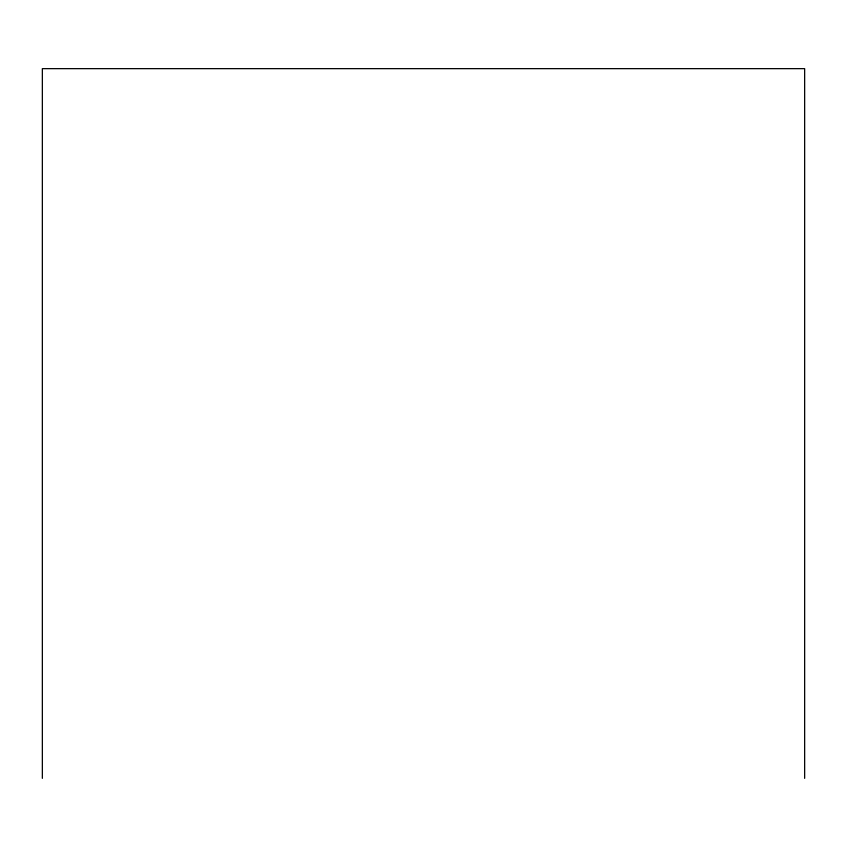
<?xml version="1.0" encoding="UTF-8"?>
<svg xmlns="http://www.w3.org/2000/svg" width="847" height="847" viewBox="0 0 847 847"><rect width="100%" height="100%" fill="white"/><g stroke="black" fill="none" stroke-linecap="round" stroke-linejoin="round"><path stroke-width="1.27" d="M804.65 778.351L804.65 68.649L42.35 68.649L42.35 778.351"/></g></svg>
